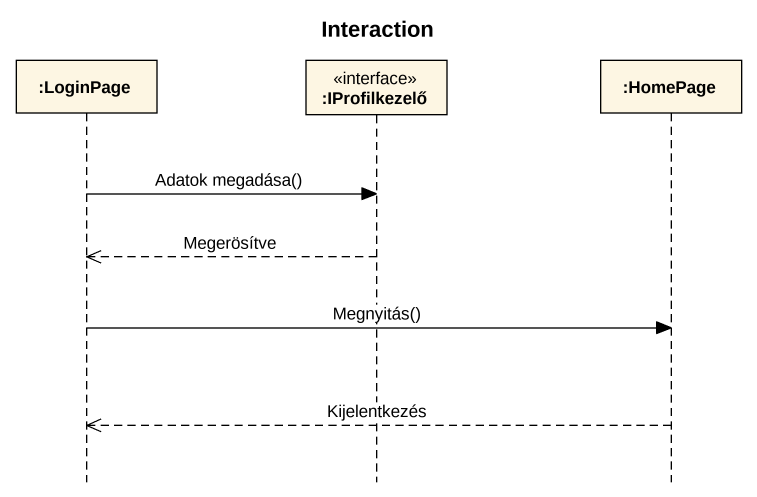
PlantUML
@startuml
title Interaction
hide footbox
participant ":LoginPage" as LoginPage
participant ":IProfilkezelő" as IProfilkezelő <<interface>>
participant ":HomePage" as HomePage

LoginPage -> IProfilkezelő : Adatok megadása()
IProfilkezelő -->> LoginPage : Megerösítve
LoginPage -> HomePage : Megnyitás()
HomePage -->> LoginPage : Kijelentkezés
@enduml
